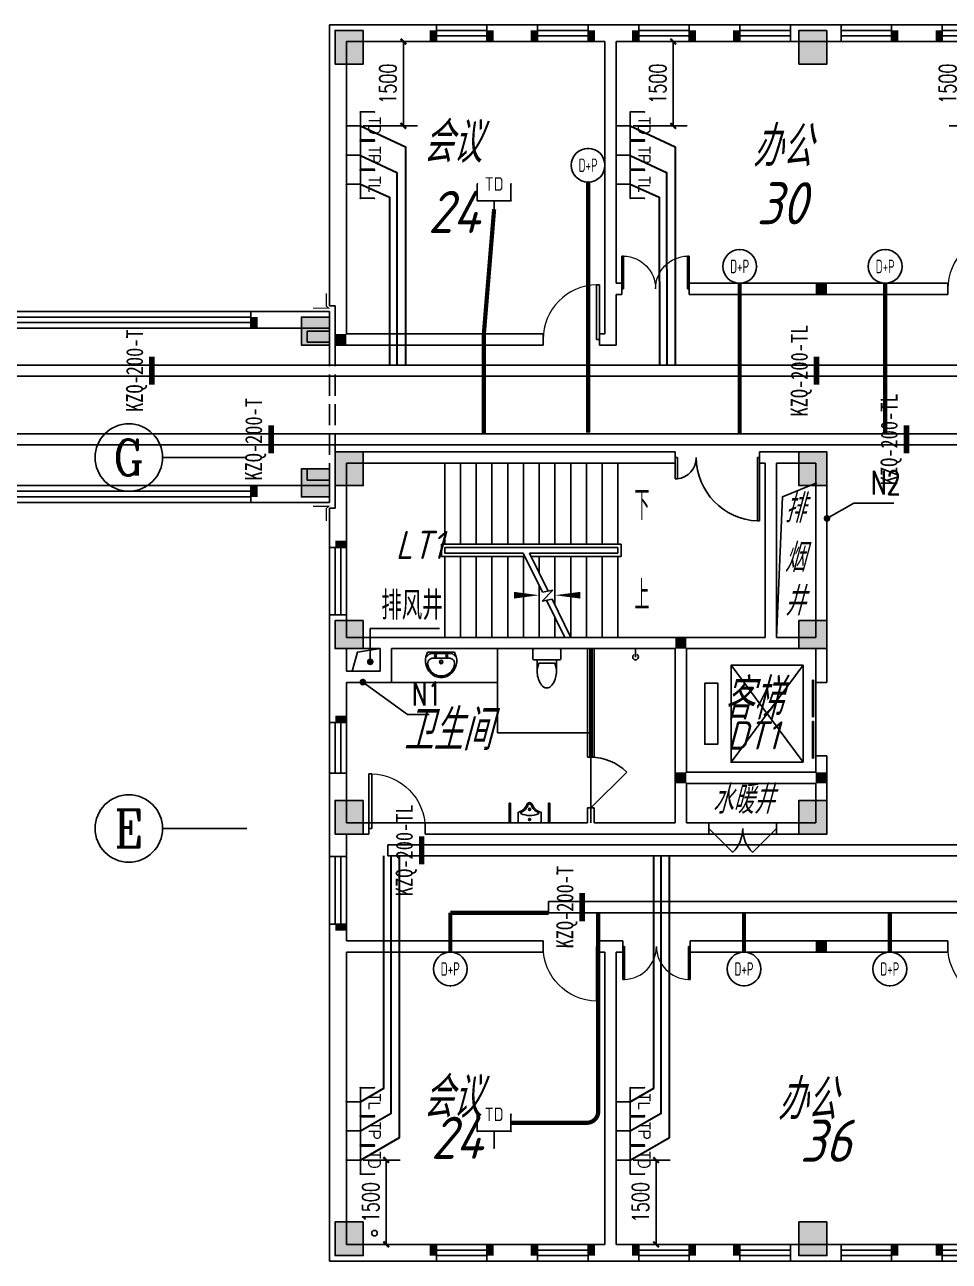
# Model space of a CAD drawing. Extents: x 1398449 to 2142961, y 256969 to 1032940.
# Drawn here: x 1544768 to 1561216, y 576258 to 598258 of the extents above; entities that cross this region are included whole.
import ezdxf
from ezdxf.enums import TextEntityAlignment as Align

# ---------------------------------------------------------------- set-up
doc = ezdxf.new("R2010")
doc.units = 0
doc.header["$LTSCALE"] = 1500
doc.header["$PDSIZE"] = 50
doc.linetypes.add('DASH', pattern=[0.35, 0.25, -0.1])
for name, color, linetype in [('1-建筑底图', 8, 'Continuous'), ('AXIS_TEXT', 7, 'Continuous'), ('CABLETRAY_PDS', 6, 'Continuous'), ('EQUIP-通讯', 3, 'Continuous'), ('TEL_DIM', 3, 'Continuous'), ('WIRE-综合布线', 5, 'Continuous'), ('光纤点位', 3, 'Continuous'), ('内网桥架', 1, 'Continuous'), ('抗震支吊架', 2, 'Continuous'), ('构造柱', 6, 'Continuous'), ('水', 5, 'Continuous'), ('洁具', 7, 'Continuous'), ('红机电话', 3, 'Continuous'), ('结构柱子', 253, 'Continuous'), ('蓝机电话', 3, 'Continuous')]:
    doc.layers.add(name, color=color, linetype=linetype)
doc.layers.add('内网线路', color=1, linetype='Continuous', lineweight=30)
doc.styles.add('_TCH_AXIS', font='COMPLEX', dxfattribs={"bigfont": 'GBCBIG'})
doc.styles.add('_TCH_DIM', font='SIMPLEX', dxfattribs={"bigfont": 'GBCBIG'})
doc.styles.add('_TCH_DIM_T3', font='SIMPLEX', dxfattribs={"width": 0.705882, "bigfont": 'GBCBIG'})
doc.styles.add('_TEL_ATTDEF', font='GBENOR', dxfattribs={"width": 0.8, "height": 3, "bigfont": 'GBCBIG'})
doc.styles.add('_TEL_DIM', font='SIMPLEX', dxfattribs={"width": 0.8, "height": 3.5, "bigfont": 'HZTXT'})
doc.styles.add('A_DIM', font='simplex.shx', dxfattribs={"width": 0.7, "bigfont": 'gbcbig.shx'})
doc.styles.add('COMPLEX', font='COMPLEX')
doc.styles.add('kzcad', font='', dxfattribs={"width": 0.8})
doc.styles.get("Standard").update_dxf_attribs({"font": 'gbeitc.shx', "bigfont": 'gbcbig.shx'})
doc.styles.get('kzcad').set_extended_font_data('SimSun')
doc.linetypes.add('JIEDI', pattern='A,1.25,-0.25,0.25,-0.25,0.625,["/",Standard,S=0.6,R=0,X=0,Y=-0.3],0.625,-0.25,0.25,-0.25', length=4)
doc.dimstyles.new('_TCH_ARCH&&100', dxfattribs={"dimtxt": 297.5, "dimasz": 100, "dimexe": 250, "dimexo": 300, "dimgap": 126.25, "dimtad": 1, "dimdec": 0, "dimzin": 0, "dimdsep": 46, "dimtxsty": '_TCH_DIM_T3', "dimblk": 'ARCHTICK', "dimcen": 0.09, "dimclrt": 7, "dimazin": 2, "dimtfac": 1, "dimtdec": 0, "dimtix": 1, "dimtmove": 2, "dimatfit": 3, "dimfxl": 1, "dimtolj": 1, "dimtzin": 0, "dimarcsym": 0})

# ---------------------------------------------------------------- blocks, each defined once
blk = doc.blocks.new('gfhtyhtyhrer')
at = {"layer": '构造柱', "color": 0}
for points in [[(-389009, 1373678), (-389009, 1373478), (-389129, 1373678), (-389129, 1373478)], [(-387989, 1373678), (-387989, 1373478), (-388109, 1373678), (-388109, 1373478)], [(-387209, 1373678), (-387209, 1373478), (-387329, 1373678), (-387329, 1373478)], [(-386189, 1373678), (-386189, 1373478), (-386309, 1373678), (-386309, 1373478)], [(-385409, 1373678), (-385409, 1373478), (-385529, 1373678), (-385529, 1373478)], [(-384389, 1373678), (-384389, 1373478), (-384509, 1373678), (-384509, 1373478)], [(-383609, 1373678), (-383609, 1373478), (-383729, 1373678), (-383729, 1373478)], [(-380789, 1373678), (-380789, 1373478), (-380909, 1373678), (-380909, 1373478)], [(-380009, 1373678), (-380009, 1373478), (-380129, 1373678), (-380129, 1373478)], [(-382259, 1369178), (-382259, 1368978), (-382059, 1369178), (-382059, 1368978)], [(-392309, 1368378), (-392309, 1368578), (-392189, 1368378), (-392189, 1368578)], [(-390609, 1368078), (-390809, 1368078), (-390609, 1368278), (-390809, 1368278)], [(-392309, 1365378), (-392309, 1365578), (-392189, 1365378), (-392189, 1365578)], [(-390609, 1364478), (-390809, 1364478), (-390609, 1364598), (-390809, 1364598)], [(-384759, 1362878), (-384759, 1362678), (-384559, 1362878), (-384559, 1362678)], [(-390609, 1361364), (-390809, 1361364), (-390609, 1361484), (-390809, 1361484)], [(-384759, 1360478), (-384759, 1360278), (-384559, 1360478), (-384559, 1360278)], [(-382259, 1360478), (-382259, 1360278), (-382059, 1360478), (-382059, 1360278)], [(-390609, 1357658), (-390809, 1357658), (-390609, 1357778), (-390809, 1357778)], [(-382259, 1357478), (-382259, 1357278), (-382059, 1357478), (-382059, 1357278)], [(-389009, 1352078), (-389009, 1351878), (-389129, 1352078), (-389129, 1351878)], [(-387989, 1352078), (-387989, 1351878), (-388109, 1352078), (-388109, 1351878)], [(-387209, 1352078), (-387209, 1351878), (-387329, 1352078), (-387329, 1351878)], [(-386189, 1352078), (-386189, 1351878), (-386309, 1352078), (-386309, 1351878)], [(-385409, 1352078), (-385409, 1351878), (-385529, 1352078), (-385529, 1351878)], [(-384389, 1352078), (-384389, 1351878), (-384509, 1352078), (-384509, 1351878)], [(-383609, 1352078), (-383609, 1351878), (-383729, 1352078), (-383729, 1351878)], [(-380789, 1352078), (-380789, 1351878), (-380909, 1352078), (-380909, 1351878)], [(-380009, 1352078), (-380009, 1351878), (-380129, 1352078), (-380129, 1351878)]]:
    blk.add_solid(points, dxfattribs=at)
blk = doc.blocks.new('A$C16D95650')
at = {"layer": '结构柱子'}
h = blk.add_hatch(color=6, dxfattribs=at)
h.dxf.hatch_style = 1
h.paths.add_polyline_path([(31800, 36500), (31300, 36500), (31300, 35900), (31800, 35900)])
h = blk.add_hatch(color=6, dxfattribs=at)
h.dxf.hatch_style = 1
h.paths.add_polyline_path([(40050, 36500), (39550, 36500), (39550, 35900), (40050, 35900)])
h = blk.add_hatch(color=6, dxfattribs=at)
h.dxf.hatch_style = 1
h.paths.add_polyline_path([(31200, 31400), (30700, 31400), (30700, 30900), (31200, 30900)])
h = blk.add_hatch(color=6, dxfattribs=at)
h.dxf.hatch_style = 1
h.paths.add_polyline_path([(31800, 29000), (31300, 29000), (31300, 28400), (31800, 28400)])
h = blk.add_hatch(color=6, dxfattribs=at)
h.dxf.hatch_style = 1
h.paths.add_polyline_path([(40050, 29000), (39550, 29000), (39550, 28400), (40050, 28400)])
h = blk.add_hatch(color=6, dxfattribs=at)
h.dxf.hatch_style = 1
h.paths.add_polyline_path([(31201, 28700), (30701, 28700), (30701, 28200), (31201, 28200)])
h = blk.add_hatch(color=6, dxfattribs=at)
h.dxf.hatch_style = 1
h.paths.add_polyline_path([(31800, 26000), (31300, 26000), (31300, 25500), (31800, 25500)])
h = blk.add_hatch(color=6, dxfattribs=at)
h.dxf.hatch_style = 1
h.paths.add_polyline_path([(40050, 26000), (39550, 26000), (39550, 25500), (40050, 25500)])
h = blk.add_hatch(color=6, dxfattribs=at)
h.dxf.hatch_style = 1
h.paths.add_polyline_path([(31800, 22800), (31300, 22800), (31300, 22200), (31800, 22200)])
h = blk.add_hatch(color=6, dxfattribs=at)
h.dxf.hatch_style = 1
h.paths.add_polyline_path([(40050, 22800), (39550, 22800), (39550, 22200), (40050, 22200)])
h = blk.add_hatch(color=6, dxfattribs=at)
h.dxf.hatch_style = 1
h.paths.add_polyline_path([(31800, 15300), (31300, 15300), (31300, 14700), (31800, 14700)])
h = blk.add_hatch(color=6, dxfattribs=at)
h.dxf.hatch_style = 1
h.paths.add_polyline_path([(40050, 15300), (39550, 15300), (39550, 14700), (40050, 14700)])
at = {"layer": '结构柱子', "color": 6}
for points in [[(31800, 36500), (31300, 36500), (31300, 35900), (31800, 35900)], [(40050, 36500), (39550, 36500), (39550, 35900), (40050, 35900)], [(31200, 31400), (30700, 31400), (30700, 30900), (31200, 30900)], [(31800, 29000), (31300, 29000), (31300, 28400), (31800, 28400)], [(40050, 29000), (39550, 29000), (39550, 28400), (40050, 28400)], [(31200, 28700), (30700, 28700), (30700, 28200), (31200, 28200)], [(31800, 26000), (31300, 26000), (31300, 25500), (31800, 25500)], [(40050, 26000), (39550, 26000), (39550, 25500), (40050, 25500)], [(31800, 22800), (31300, 22800), (31300, 22200), (31800, 22200)], [(40050, 22800), (39550, 22800), (39550, 22200), (40050, 22200)], [(31800, 15300), (31300, 15300), (31300, 14700), (31800, 14700)], [(40050, 15300), (39550, 15300), (39550, 14700), (40050, 14700)]]:
    blk.add_lwpolyline(points, close=True, dxfattribs=at)
blk = doc.blocks.new('shui1')
at = {"layer": '水'}
blk.add_circle((482042, 164838), 50, dxfattribs=at)
blk = doc.blocks.new('_E6')
for p, q in [((240, 0), (-240, 0)), ((-237, 0), (239, 0)), ((240, 0), (270, -79)), ((-213, -36), (-271, -91)), ((-240, 0), (-270, -79)), ((-179, -23), (181, -23)), ((141, -105), (-141, -105)), ((-141, -105), (141, -105)), ((217, -37), (274, -95))]:
    blk.add_line(p, q)
for centre, radius in [((-99, -65), 16.3), ((2, -172), 31.6), ((2, -172), 23), ((101, -65), 16.3)]:
    blk.add_circle(centre, radius)
for centre, radius, start, end in [((28, -152), 307, 166.1751, 244.7296), ((-141, -205), 100, 90, 190.5602), ((-179, -73), 50, 90, 133.181), ((-28, -152), 307, 297.0639, 13.8249), ((141, -205), 100, 349.4398, 90), ((181, -73), 50, 44.5607, 90), ((0, -179), 243, 190.5602, 349.4398), ((0, -201), 250, 245.8071, 296.4628), ((28, -152), 307, 266.589, 266.5936)]:
    blk.add_arc(centre, radius, start, end)
at = {"width": 0.8, "flags": 9}
for tag in ['XSIZE', 'YSIZE']:
    blk.add_attdef(tag, (0, 0), '', height=0.5, dxfattribs=at)
blk = doc.blocks.new('JB-LinYuTou')
blk.add_line((0, 0), (0, -150))
blk.add_arc((0, -150), 50, 120, 60)
blk = doc.blocks.new('_AXISO')
blk.add_circle((0, 0), 0.5)
at = {"layer": 'AXIS_TEXT', "style": 'COMPLEX', "width": 1.041667}
blk.add_attdef('A', text='', height=0.56, dxfattribs=at).set_placement((-0.25, -0.28), (0.25, -0.28), align=Align.FIT)
blk = doc.blocks.new('$plan$00002826')
at = {"layer": '洁具', "color": 7}
blk.add_line((-260, -140), (-260, 140), dxfattribs=at)
at = {"layer": '洁具'}
blk.add_line((-200, 170), (-200, -170), dxfattribs=at)
blk.add_lwpolyline([(-650, 92, 0.537872), (-650, -92, 0.149947), (-430, -170), (-200, -170), (-200, -220, 0.414214), (-170, -250), (-30, -250, 0.414214), (0, -220), (0, 220, 0.414214), (-30, 250), (-170, 250, 0.414214), (-200, 220), (-200, 170), (-430, 170, 0.149947)], format="xyb", close=True, dxfattribs=at)
at = {"layer": '洁具', "color": 7}
for centre, start, end in [((-413, -227), 67.4505, 91.4725), ((-413, 227), 268.6339, 292.5495)]:
    blk.add_arc(centre, 398, start, end, dxfattribs=at)
blk = doc.blocks.new('$TCHSYS$WIN2D')
for p, q in [((-0.5, 0.5), (0.5, 0.5)), ((-0.5, 0.5), (-0.5, -0.5)), ((0.5, 0.5), (0.5, -0.5)), ((0.5, 0.1667), (-0.5, 0.1667)), ((0.5, -0.1667), (-0.5, -0.1667)), ((-0.5, -0.5), (0.5, -0.5))]:
    blk.add_line(p, q)
blk = doc.blocks.new('$DorLib2D$00000001')
for p, q in [((0.45, 0.975), (0.5, 0.975)), ((0.45, 0), (0.45, 0.975)), ((0.5, 0), (0.5, 0.975)), ((0.5, 0), (0.45, 0))]:
    blk.add_line(p, q)
at = {"lineweight": 13}
blk.add_arc((0.475, 0), 0.975, 91.4693, 180, dxfattribs=at)
blk = doc.blocks.new('$DorLib2D$00000002')
for p, q in [((-0.5, 0), (-0.5, 0.4875)), ((-0.475, 0.4875), (-0.5, 0.4875)), ((-0.475, 0), (-0.475, 0.4875)), ((0.475, 0), (0.475, 0.4875)), ((0.475, 0.4875), (0.5, 0.4875)), ((0.5, 0), (0.5, 0.4875)), ((-0.5, 0), (-0.475, 0)), ((0.5, 0), (0.475, 0))]:
    blk.add_line(p, q)
at = {"lineweight": 13}
for centre, start, end in [((-0.4875, 0), 0, 88.53072), ((0.4875, 0), 91.46928, 180)]:
    blk.add_arc(centre, 0.4875, start, end, dxfattribs=at)
blk = doc.blocks.new('$DorLib2D$00000225')
at = {"color": 0}
for p, q in [((0.475, -0.001), (0.475, 0.752)), ((0.475, 0.752), (0.5, 0.752)), ((0.5, -0.001), (0.5, 0.752)), ((-0.5, 0), (-0.5, 0.252)), ((-0.475, 0.252), (-0.5, 0.252)), ((-0.475, 0), (-0.475, 0.252)), ((-0.475, 0), (-0.5, 0)), ((0.475, -0.001), (0.5, -0.001))]:
    blk.add_line(p, q, dxfattribs=at)
for centre, radius, start, end in [((0.505, -0.002), 0.755, 92.2493, 179.7238), ((-0.501, 0.003), 0.251, 359.7899, 84.0974)]:
    blk.add_arc(centre, radius, start, end, dxfattribs=at)
blk = doc.blocks.new('$DorLib2D$00000116')
at = {"color": 0}
for p, q in [((-0.5, 0), (-0.146, 0.354)), ((0.5, 0), (0.146, 0.354))]:
    blk.add_line(p, q, dxfattribs=at)
for centre, start, end in [((-0.5, 0), 0, 45), ((0.5, 0), 135, 180)]:
    blk.add_arc(centre, 0.5, start, end, dxfattribs=at)
blk = doc.blocks.new('$DORLIB2D$00000127')
at = {"color": 0}
for points in [[(-0.533, 0.795), (-0.533, 0.69)], [(-0.033, 0.795), (-0.533, 0.795)], [(-0.033, 0.69), (-0.533, 0.69)], [(-0.033, 0.795), (-0.033, 0.69)], [(0.533, 0.795), (0.033, 0.795)], [(0.033, 0.795), (0.033, 0.69)], [(0.533, 0.69), (0.033, 0.69)], [(0.533, 0.795), (0.533, 0.69)], [(0.5, 0.5), (-0.5, 0.5)]]:
    blk.add_lwpolyline(points, dxfattribs=at)
blk = doc.blocks.new('$lvtry$00000222')
at = {"color": 0, "elevation": 0}
blk.add_lwpolyline([(-205, -191), (-205, 0), (205, 0), (205, -191, 0.268068), (51, -323, -0.317765), (0, -360, -0.317765), (-51, -323, 0.268068)], format="xyb", close=True, dxfattribs=at)
at = {"color": 0}
for centre in [(0, -60, 0), (0, -242, 0)]:
    blk.add_circle(centre, 20, dxfattribs=at)
for centre, radius, start, end in [((-152, -175, 0), 10, 114.1084, 248.1394), ((5, -526, 0), 395, 66.6675, 114.1084), ((-243, -401, 0), 233, 19.2639, 68.1394), ((243, -401, 0), 233, 110.4941, 160.7361), ((158, -173, 0), 10, 290.4941, 66.6675), ((0, -316, 0), 24, 199.2639, 269.4998), ((0, -316, 0), 24, 270.5002, 340.7361)]:
    blk.add_arc(centre, radius, start, end, dxfattribs=at)
for p in [(0, -60, 0), (0, -242, 0)]:
    blk.add_point(p, dxfattribs=at)
blk = doc.blocks.new('$DorLib2D$00000114')
at = {"color": 0}
blk.add_line((0.5, 0), (-0.207, 0.707), dxfattribs=at)
blk.add_arc((0.5, 0), 1, 135, 180, dxfattribs=at)
blk = doc.blocks.new('1-三层建筑底图')
at = {"layer": '1-建筑底图'}
for p, q in [((31100, 31600), (31100, 36600)), ((33000, 36600), (31100, 36600)), ((33000, 36300), (33000, 36600)), ((34800, 36600), (33900, 36600)), ((33900, 36600), (33900, 36300)), ((34800, 36300), (34800, 36600)), ((36100, 36600), (35700, 36600)), ((35700, 36600), (35700, 36300)), ((36600, 36600), (36100, 36600)), ((36600, 36300), (36600, 36600)), ((38400, 36600), (37500, 36600)), ((37500, 36600), (37500, 36300)), ((38400, 36300), (38400, 36600)), ((40200, 36600), (39300, 36600)), ((39300, 36600), (39300, 36300)), ((40200, 36300), (40200, 36600)), ((42000, 36600), (41100, 36600)), ((41100, 36600), (41100, 36300)), ((42000, 36300), (42000, 36600)), ((31400, 31600), (31400, 36300)), ((31400, 36300), (33000, 36300)), ((33900, 36300), (34800, 36300)), ((35700, 36300), (36000, 36300)), ((36000, 31900), (36000, 36300)), ((36200, 36300), (36600, 36300)), ((36200, 32000), (36200, 36300)), ((37500, 36300), (38400, 36300)), ((39300, 36300), (40200, 36300)), ((41100, 36300), (42000, 36300)), ((36000, 31100), (36000, 31900)), ((36300, 32000), (36200, 32000)), ((36300, 31800), (36300, 32000)), ((42100, 32000), (37500, 32000)), ((37500, 32000), (37500, 31800)), ((42100, 31800), (42100, 32000)), ((36200, 30900), (36200, 31800)), ((36200, 31800), (36300, 31800)), ((37500, 31800), (42100, 31800)), ((31100, 31500), (29700, 31500)), ((29700, 31500), (29700, 31200)), ((31200, 31600), (31100, 31600)), ((31100, 31200), (31100, 31500)), ((31200, 31600), (31200, 30900)), ((31400, 31600), (31400, 31100)), ((29700, 31200), (31100, 31200)), ((30700, 31150), (31100, 31150)), ((30700, 31150), (30700, 30950)), ((31100, 31150), (31100, 30950)), ((34900, 31100), (31400, 31100)), ((34900, 30900), (34900, 31100)), ((36000, 31100), (35900, 31100)), ((35900, 31100), (35900, 30900)), ((30700, 30950), (31100, 30950)), ((31200, 30900), (34900, 30900)), ((35900, 30900), (36200, 30900)), ((29628.9, 28900), (28128.9, 28900)), ((31200, 29000), (31200, 28000)), ((37250, 29000), (31200, 29000)), ((37250, 28800), (37250, 29000)), ((38950, 29000), (38750, 29000)), ((38750, 29000), (38750, 28800)), ((38950, 29000), (39950, 29000)), ((39950, 25600), (39950, 29000)), ((31100, 28700), (30700, 28700)), ((30700, 28500), (30700, 28700)), ((31100, 28500), (31100, 28700)), ((33150, 28800), (31400, 28800)), ((31400, 28800), (31400, 25700)), ((31400, 28800), (31400, 28000)), ((31400, 28800), (37250, 28800)), ((33150, 28800), (36230, 28800)), ((33150, 28800), (33150, 27360)), ((33150, 27360), (33150, 28800)), ((33430, 28800), (33430, 27360)), ((33710, 28800), (33710, 27360)), ((33990, 28800), (33990, 27360)), ((34270, 28800), (34270, 27360)), ((34550, 28800), (34550, 27360)), ((34830, 28800), (34830, 27360)), ((35110, 28800), (35110, 27360)), ((35390, 28800), (35390, 27360)), ((35670, 28800), (35670, 27360)), ((35950, 28800), (35950, 27360)), ((36230, 28800), (36230, 27360)), ((38750, 28800), (38850, 28800)), ((38850, 25700), (38850, 28800)), ((39050, 28800), (39750, 28800)), ((39050, 25700), (39050, 28800)), ((39750, 25700), (39750, 28800)), ((31100, 28400), (29700, 28400)), ((29700, 28400), (29700, 28100)), ((31100, 28500), (30700, 28500)), ((31100, 28100), (31100, 28400)), ((29700, 28100), (31100, 28100)), ((31200, 28000), (31100, 28000)), ((31100, 28000), (31100, 27300)), ((31400, 27300), (31400, 28000)), ((39950, 27817.9), (40426.6, 28085.7)), ((40426.6, 28085.7), (41141.3, 28085.7)), ((31100, 27300), (31400, 27300)), ((33090, 27140), (33090, 27360)), ((33090, 27360), (36290, 27360)), ((33150, 27300), (36230, 27300)), ((33150, 27200), (33150, 27300)), ((33150, 27300), (36230, 27300)), ((33150, 27200), (33150, 27300)), ((36230, 27300), (36230, 27200)), ((36230, 27200), (36230, 27300)), ((36290, 27360), (36290, 27140)), ((34574.8, 27140), (33090, 27140)), ((34545.3, 27200), (33150, 27200)), ((34545.3, 27200), (33150, 27200)), ((33150, 25700), (33150, 27140)), ((33150, 25700), (33150, 27140)), ((33430, 25700), (33430, 27140)), ((33710, 25700), (33710, 27140)), ((33990, 25700), (33990, 27140)), ((34270, 25700), (34270, 27140)), ((34888.4, 26502.7), (34545.3, 27200)), ((34550, 25700), (34550, 27140)), ((36230, 27200), (34656.8, 27200)), ((34989.9, 26522.8), (34656.8, 27200)), ((36230, 27200), (34656.8, 27200)), ((36290, 27140), (34686.3, 27140)), ((34830, 26847.9), (34830, 27140)), ((35110, 26278.7), (35110, 27140)), ((35390, 25709.5), (35390, 27140)), ((35670, 25700), (35670, 27140)), ((35950, 25700), (35950, 27140)), ((36230, 25700), (36230, 27140)), ((34830, 25700), (34830, 26621.3)), ((34885.4, 26344.8), (35071.6, 26538.9)), ((35071.6, 26538.9), (34888.4, 26502.7)), ((35060.4, 26379.4), (34885.4, 26344.8)), ((35283.2, 25700), (34958.9, 26359.3)), ((35394.7, 25700), (35060.4, 26379.4)), ((31400, 26100), (31100, 26100)), ((31100, 26100), (31100, 25600)), ((31400, 25700), (31400, 26100)), ((35110, 25700), (35110, 26052.1)), ((31824.1, 25265), (31824.1, 25856.2)), ((31824.1, 25856.2), (33059.2, 25856.2)), ((31100, 25000), (31100, 25600)), ((31400, 25700), (33150, 25700)), ((31400, 25700), (32100, 25700)), ((32100, 25700), (35750, 25700)), ((35283.2, 25700), (33150, 25700)), ((36230, 25700), (35394.7, 25700)), ((35750, 25700), (37350, 25700)), ((37350, 25700), (38850, 25700)), ((39050, 25700), (39750, 25700)), ((39950, 24894.4), (39950, 25600)), ((31400, 25100), (31400, 25500)), ((31400, 25500), (32000, 25500)), ((32000, 25100), (32000, 25500)), ((32200, 25500), (35690, 25500)), ((32200, 24900), (32200, 25500)), ((34090, 24000), (34090, 25500)), ((35810, 25500), (35690, 25500)), ((35750, 25500), (35750, 22400)), ((35810, 25500), (37250, 25500)), ((37250, 23200), (37250, 25500)), ((37450, 25500), (38950, 25500)), ((37450, 23300), (37450, 25500)), ((38950, 25500), (39750, 25500)), ((39750, 25500), (39750, 24894.4)), ((31400, 25100), (32000, 25100)), ((38245, 23478.4), (39525, 25204.8)), ((39525, 23478.4), (38245, 25204.8)), ((31100, 25000), (31100, 24186.8)), ((31400, 24900), (32200, 24900)), ((31400, 24186.8), (31400, 24900)), ((31693.1, 24903.7), (32485.5, 24327.8)), ((39750, 24894.4), (39950, 24894.4)), ((32485.5, 24327.8), (32869.9, 24327.8)), ((31100, 24186.8), (31400, 24186.8)), ((34090, 24000), (35750, 24000)), ((39950, 23594.4), (39750, 23594.4)), ((39750, 23594.4), (39750, 23300)), ((39950, 23200), (39950, 23594.4)), ((31400, 23286.8), (31100, 23286.8)), ((31100, 23286.8), (31100, 22300)), ((31400, 22400), (31400, 23286.8)), ((37250, 22400), (37250, 23200)), ((37450, 23300), (39750, 23300)), ((37450, 22400), (37450, 23100)), ((37450, 23100), (39750, 23100)), ((39750, 22400), (39750, 23100)), ((39950, 22200), (39950, 23200)), ((34295.6, 22400), (34295.6, 22750)), ((34295.6, 22750), (34320.6, 22750)), ((34320.6, 22400), (34320.6, 22750)), ((34995.6, 22400), (34995.6, 22750)), ((34995.6, 22750), (35020.6, 22750)), ((35020.6, 22400), (35020.6, 22750)), ((35810, 22668.1), (35690, 22668.1)), ((35690, 22668.1), (35690, 22400)), ((35810, 22400), (35810, 22668.1)), ((29628.9, 22300), (28128.9, 22300)), ((31100, 22300), (31100, 21800)), ((31800, 22400), (31400, 22400)), ((31800, 22400), (32800, 22400)), ((31800, 22200), (31800, 22400)), ((35690, 22400), (32800, 22400)), ((32800, 22400), (32800, 22200)), ((34295.6, 22400), (34320.6, 22400)), ((34995.6, 22400), (35020.6, 22400)), ((35810, 22400), (37250, 22400)), ((37850, 22400), (37450, 22400)), ((37850, 22400), (39050, 22400)), ((37850, 22200), (37850, 22400)), ((39750, 22400), (39050, 22400)), ((39050, 22400), (39050, 22200)), ((31400, 21800), (31400, 22200)), ((31400, 22200), (31800, 22200)), ((32800, 22200), (35750, 22200)), ((35750, 22200), (37350, 22200)), ((37350, 22200), (37850, 22200)), ((37850, 22200), (39050, 22200)), ((39050, 22200), (39950, 22200)), ((31100, 21800), (31400, 21800)), ((31400, 20600), (31100, 20600)), ((31100, 20600), (31100, 20200)), ((31400, 20300), (31400, 20600)), ((34900, 20300), (31400, 20300)), ((34900, 20100), (34900, 20300)), ((36100, 20300), (35900, 20300)), ((35900, 20300), (35900, 20100)), ((36315.1, 20300), (36100, 20300)), ((36315.1, 20100), (36315.1, 20300)), ((42100, 20300), (37515.1, 20300)), ((37515.1, 20300), (37515.1, 20100)), ((42100, 20100), (42100, 20300)), ((31100, 14600), (31100, 20200)), ((31400, 14900), (31400, 20100)), ((31400, 20100), (34900, 20100)), ((35900, 20100), (36000, 20100)), ((36000, 20100), (36000, 14900)), ((36200, 20100), (36200, 14900)), ((36200, 20100), (36315.1, 20100)), ((37515.1, 20100), (42100, 20100)), ((33000, 14900), (31400, 14900)), ((33000, 14600), (33000, 14900)), ((34800, 14900), (33900, 14900)), ((33900, 14900), (33900, 14600)), ((34800, 14600), (34800, 14900)), ((36000, 14900), (35700, 14900)), ((35700, 14900), (35700, 14600)), ((36600, 14900), (36200, 14900)), ((36600, 14600), (36600, 14900)), ((38400, 14900), (37500, 14900)), ((37500, 14900), (37500, 14600)), ((38400, 14600), (38400, 14900)), ((40200, 14900), (39300, 14900)), ((39300, 14900), (39300, 14600)), ((40200, 14600), (40200, 14900)), ((42000, 14900), (41100, 14900)), ((41100, 14900), (41100, 14600)), ((42000, 14600), (42000, 14900)), ((31100, 14600), (33000, 14600)), ((33900, 14600), (34800, 14600)), ((35700, 14600), (36100, 14600)), ((36100, 14600), (36600, 14600)), ((37500, 14600), (38400, 14600)), ((39300, 14600), (40200, 14600)), ((41100, 14600), (42000, 14600))]:
    blk.add_line(p, q, dxfattribs=at)
at = {"layer": '1-建筑底图', "linetype": 'DASH'}
for p, q in [((31100, 30900), (31100, 28700)), ((31200, 30900), (31200, 29000))]:
    blk.add_line(p, q, dxfattribs=at)
at = {"layer": '1-建筑底图', "const_width": 20}
for points in [[(31043.9, 31821.1), (31043.9, 31594.1), (31087.2, 31556.6), (31043.9, 31556.7), (30807.9, 31556.7)], [(31043.9, 27768), (31043.9, 27994.9), (31087.2, 28032.5), (31043.9, 28032.4), (30807.9, 28032.4)]]:
    blk.add_lwpolyline(points, dxfattribs=at)
at = {"layer": '1-建筑底图'}
for points in [[(39050, 25700), (39157.7, 28203.4), (39770.2, 28450)], [(31500, 25100), (31596.2, 25439.8), (32000, 25500)], [(32200, 25500), (32200, 24900), (34090, 24900), (34090, 25500)]]:
    blk.add_lwpolyline(points, dxfattribs=at)
for points in [[(36370, 28050, 0, 0, 0), (32275, 28050, 0, 0, 0), (32275, 26450, 0, 0, 0), (34830, 26450, 0, 120, 0), (34380, 26450, 0, 0, 0)], [(36370, 26450, 0, 0, 0), (35110, 26450, 0, 120, 0), (35560, 26450, 0, 0, 0)]]:
    blk.add_lwpolyline(points, format="xyseb", dxfattribs=at)
at = {"layer": '1-建筑底图', "const_width": 60}
for points in [[(39923.8, 27803.2, 1), (39976.2, 27832.6, 1)], [(31824.1, 25235, 1), (31824.1, 25295, 1)], [(31668.8, 24921.4, 1), (31717.4, 24886.1, 1)]]:
    blk.add_lwpolyline(points, format="xyb", close=True, dxfattribs=at)
at = {"layer": '1-建筑底图'}
for points in [[(39525, 23478.4), (39525, 25204.8), (38245, 25204.8), (38245, 23478.4)], [(38010, 23798.4), (38010, 24884.8), (37775, 24884.8), (37775, 23798.4)]]:
    blk.add_lwpolyline(points, close=True, dxfattribs=at)
for name, p, xscale, yscale, zscale in [('$TCHSYS$WIN2D', (33450, 36450), 900, -300, 900), ('$TCHSYS$WIN2D', (35250, 36450), 900, -300, 900), ('$TCHSYS$WIN2D', (37050, 36450), 900, -300, 900), ('$TCHSYS$WIN2D', (38850, 36450), 900, -300, 900), ('$TCHSYS$WIN2D', (40650, 36450), 900, -300, 900), ('$TCHSYS$WIN2D', (42450, 36450), 900, -300, 900), ('$DorLib2D$00000001', (42600, 31900), 1000, 1000, 1000), ('$DorLib2D$00000002', (36900, 31900), -1200, 1200, -1200), ('$DorLib2D$00000001', (35400, 31000), 1000, 1000, 1000), ('$DorLib2D$00000225', (38000, 28900), 1500, -1500, 200), ('$DorLib2D$00000001', (32300, 22300), -1000, 1000, -1000), ('$DorLib2D$00000001', (35400, 20200), 1000, -1000, 1000), ('$DorLib2D$00000002', (36915.1, 20200), -1200, -1200, -1200), ('$DorLib2D$00000001', (42600, 20200), 1000, -1000, 1000), ('$TCHSYS$WIN2D', (33450, 14750), 900, -300, 900), ('$TCHSYS$WIN2D', (35250, 14750), 900, -300, 900), ('$TCHSYS$WIN2D', (37050, 14750), 900, -300, 900), ('$TCHSYS$WIN2D', (38850, 14750), 900, -300, 900), ('$TCHSYS$WIN2D', (40650, 14750), 900, -300, 900), ('$TCHSYS$WIN2D', (42450, 14750), 900, -300, 900)]:
    blk.add_blockref(name, p, dxfattribs=dict(at, xscale=xscale, yscale=yscale, zscale=zscale))
for name, p in [('gfhtyhtyhrer', (422009.4, -1337177.6)), ('A$C16D95650', (-100, 0)), ('shui1', (-450141.7, -149737.7)), ('_E6', (33084.9, 25435.6))]:
    blk.add_blockref(name, p, dxfattribs=at)
for name, p, xscale, yscale, zscale, rotation in [('$TCHSYS$WIN2D', (27250, 31350), -4900.000000000058, -300, -4900.000000000058, 1.013860995158211e-08), ('$TCHSYS$WIN2D', (27250, 28250), 4900.000003879715, 300, 4900.000003879715, 180.0000000792793), ('$TCHSYS$WIN2D', (31250, 26700), 1200, -300, 1200, 90), ('$TCHSYS$WIN2D', (35750, 24534), 1931.930024386034, -120, 1931.930024386034, 90.00000000000203), ('$DORLIB2D$00000127', (39850, 24244.4), 1300, 200, 200, 90), ('$TCHSYS$WIN2D', (31250, 23736.8), -900, -300, -900, 90), ('$DorLib2D$00000114', (35750, 23118.1), -900, -900, -900, 90.00000000000199), ('$DorLib2D$00000116', (38450, 22300), 1200, -1200, 200, 359.9999999999973), ('$TCHSYS$WIN2D', (31250, 21200), 1200, 300, 1200, 90)]:
    blk.add_blockref(name, p, dxfattribs=dict(at, xscale=xscale, yscale=yscale, zscale=zscale, rotation=rotation))
ref = blk.add_blockref('_AXISO', (27528.9, 28900), dxfattribs=dict(at, xscale=1200, yscale=1200, zscale=1200))
ref.add_attrib('A', 'G', dxfattribs={"layer": 'AXIS_TEXT', "height": 637.8, "style": '_TCH_AXIS'}).set_placement((27255.5, 28581.1), (27802.2, 28581.1), align=Align.FIT)
at = {"layer": '1-建筑底图', "rotation": 90}
blk.add_blockref('$plan$00002826', (34965.2, 25500), dxfattribs=at)
at = {"layer": '1-建筑底图', "xscale": -1}
blk.add_blockref('JB-LinYuTou', (36544.3, 25500), dxfattribs=at)
at = {"layer": '1-建筑底图'}
ref = blk.add_blockref('_AXISO', (27528.9, 22300), dxfattribs=dict(at, xscale=1200, yscale=1200, zscale=1200))
ref.add_attrib('A', 'E', dxfattribs={"layer": 'AXIS_TEXT', "height": 668.2, "style": '_TCH_AXIS'}).set_placement((27274.3, 21965.9), (27783.4, 21965.9), align=Align.FIT)
at = {"layer": '1-建筑底图', "yscale": -1}
blk.add_blockref('$lvtry$00000222', (34658.1, 22400, 0), dxfattribs=at)
at = {"layer": '1-建筑底图'}
for s, height, p in [('会议', 723.4, (32761.4, 34148.8)), ('办公', 723.4, (38627, 34074.4)), ('30', 750, (38698.4, 33048.7)), ('24', 750, (32853, 32894.5)), ('排', 506.4, (39195.7, 27740.9)), ('LT1', 500, (32275, 27094.8)), ('烟', 506.4, (39195.7, 26864.2)), ('井', 506.4, (39195.7, 26090.6)), ('客梯', 723.4, (38102.6, 24241.5)), ('卫生间', 723.4, (32416.9, 23690.9)), ('DT1', 500, (38174.4, 23705.2)), ('水暖井', 506.38, (37910.1, 22564.4)), ('会议', 723.4, (32761.4, 17157.4)), ('办公', 723.4, (39069.4, 17117.4)), ('24', 750, (32905.8, 16421.8)), ('36', 750, (39469.4, 16368.8))]:
    blk.add_text(s, height=height, dxfattribs=at).set_placement(p)
at = {"layer": '1-建筑底图', "style": 'A_DIM', "width": 0.7}
for s, height, p in [('N2', 420, (40734.2, 28243.2)), ('下', 525, (36527.5, 27787.5)), ('上', 525, (36527.5, 26187.5)), ('N1', 420, (32564.6, 24485.3))]:
    blk.add_text(s, height=height, dxfattribs=at).set_placement(p)
at = {"layer": '1-建筑底图', "style": '_TCH_DIM'}
blk.add_text('排风井', height=506.38, dxfattribs=at).set_placement((32020.3, 26013.7))
blk = doc.blocks.new('$equip_U$00000080(win7-PC-hzk)')
blk.add_circle((0, 0.5), 0.5)
for p in [(0, 0.999), (-0.5, 0.5), (0.5, 0.5)]:
    blk.add_point(p)
at = {"color": 7, "style": '_TEL_DIM', "width": 0.7}
blk.add_attdef('$TEXT$', text='', height=0.4, dxfattribs=at).set_placement((0, 0.5), align=Align.MIDDLE_CENTER)
at = {"color": 7, "style": '_TEL_DIM', "flags": 1}
for tag in ['A', 'REMARK']:
    blk.add_attdef(tag, text='', height=0.00002, dxfattribs=at).set_placement((0, 0), align=Align.MIDDLE_CENTER)
blk = doc.blocks.new('$equip$00002670')
for p, q in [((-0.5, 0.499), (-0.5, 0.999)), ((0.5, 0.999), (0.5, 0.499)), ((0.5, 0.499), (-0.5, 0.499)), ((0, 0.5), (0, 0))]:
    blk.add_line(p, q)
for p in [(-0.5, 0.999), (0.5, 0.999), (-0.5, 0.499), (0.5, 0.499), (0, 0)]:
    blk.add_point(p)
at = {"color": 7, "style": '_TEL_DIM'}
blk.add_attdef('$TEXT$', text='', height=0.4, dxfattribs=at).set_placement((0, 0.999), align=Align.MIDDLE_CENTER)
at = {"color": 7, "style": '_TEL_DIM', "flags": 1}
blk.add_attdef('A', text='', height=0.000025, dxfattribs=at).set_placement((0, 0), align=Align.MIDDLE_CENTER)
blk = doc.blocks.new('$equip$00001867')
for p, q in [((-0.5, 0.499), (-0.5, 0.999)), ((0.5, 0.999), (0.5, 0.499)), ((0.5, 0.499), (-0.5, 0.499)), ((0, 0.5), (0, 0))]:
    blk.add_line(p, q)
for p in [(-0.5, 0.999), (0.5, 0.999), (-0.5, 0.499), (0.5, 0.499), (0, 0)]:
    blk.add_point(p)
at = {"color": 7, "style": '_TEL_DIM'}
blk.add_attdef('$TEXT$', text='', height=0.4, dxfattribs=at).set_placement((0, 0.999), align=Align.MIDDLE_CENTER)
at = {"color": 7, "style": '_TEL_DIM', "flags": 1}
blk.add_attdef('A', text='', height=0.00002, dxfattribs=at).set_placement((0, 0), align=Align.MIDDLE_CENTER)
blk = doc.blocks.new('_ArchTick')
at = {"color": 0, "linetype": 'ByBlock', "const_width": 0.4}
blk.add_lwpolyline([(-0.5, -0.5), (0.5, 0.5)], dxfattribs=at)
blk = doc.blocks.new('*D1137')
at = {"layer": 'Defpoints', "color": 0, "transparency": 16777216}
for p in [(1555291, 578058), (1555999, 578058), (1555291, 576558)]:
    blk.add_point(p, dxfattribs=at)
at = {"layer": 'TEL_DIM', "color": 0, "lineweight": -2, "transparency": 16777216}
for p, q in [((1555591, 578058), (1556249, 578058)), ((1555999, 576558), (1555999, 578058)), ((1555591, 576558), (1556249, 576558))]:
    blk.add_line(p, q, dxfattribs=at)
at = {"layer": 'TEL_DIM', "color": 0, "lineweight": -2, "transparency": 16777216, "xscale": 100, "yscale": 100, "zscale": 100}
for p, rotation in [((1555999, 578058), 90), ((1555999, 576558), 270)]:
    blk.add_blockref('_ArchTick', p, dxfattribs=dict(at, rotation=rotation))
at = {"layer": 'TEL_DIM', "color": 7, "transparency": 16777216, "insert": (1555724, 577308), "char_height": 297.5, "attachment_point": 5, "rotation": 90, "style": '_TCH_DIM_T3'}
blk.add_mtext('\\A1;1500', dxfattribs=at)
blk = doc.blocks.new('*D1138')
at = {"layer": 'Defpoints', "color": 0, "transparency": 16777216}
for p in [(1550491, 578058), (1551199, 578058), (1550491, 576558)]:
    blk.add_point(p, dxfattribs=at)
at = {"layer": 'TEL_DIM', "color": 0, "lineweight": -2, "transparency": 16777216}
for p, q in [((1550791, 578058), (1551449, 578058)), ((1551199, 576558), (1551199, 578058)), ((1550791, 576558), (1551449, 576558))]:
    blk.add_line(p, q, dxfattribs=at)
at = {"layer": 'TEL_DIM', "color": 0, "lineweight": -2, "transparency": 16777216, "xscale": 100, "yscale": 100, "zscale": 100}
for p, rotation in [((1551199, 578058), 90), ((1551199, 576558), 270)]:
    blk.add_blockref('_ArchTick', p, dxfattribs=dict(at, rotation=rotation))
at = {"layer": 'TEL_DIM', "color": 7, "transparency": 16777216, "insert": (1550924, 577308), "char_height": 297.5, "attachment_point": 5, "rotation": 90, "style": '_TCH_DIM_T3'}
blk.add_mtext('\\A1;1500', dxfattribs=at)
blk = doc.blocks.new('*D1157')
at = {"layer": 'Defpoints', "color": 0, "transparency": 16777216}
for p in [(1555291, 597958), (1556305, 597958), (1555291, 596458)]:
    blk.add_point(p, dxfattribs=at)
at = {"layer": 'TEL_DIM', "color": 0, "lineweight": -2, "transparency": 16777216}
for p, q in [((1555591, 597958), (1556555, 597958)), ((1556305, 596458), (1556305, 597958)), ((1555591, 596458), (1556555, 596458))]:
    blk.add_line(p, q, dxfattribs=at)
at = {"layer": 'TEL_DIM', "color": 0, "lineweight": -2, "transparency": 16777216, "xscale": 100, "yscale": 100, "zscale": 100}
for p, rotation in [((1556305, 597958), 90), ((1556305, 596458), 270)]:
    blk.add_blockref('_ArchTick', p, dxfattribs=dict(at, rotation=rotation))
at = {"layer": 'TEL_DIM', "color": 7, "transparency": 16777216, "insert": (1556030, 597208), "char_height": 297.5, "attachment_point": 5, "rotation": 90, "style": '_TCH_DIM_T3'}
blk.add_mtext('\\A1;1500', dxfattribs=at)
blk = doc.blocks.new('*D1171')
at = {"layer": 'Defpoints', "color": 0, "transparency": 16777216}
for p in [(1550491, 597958), (1551505, 597958), (1550491, 596458)]:
    blk.add_point(p, dxfattribs=at)
at = {"layer": 'TEL_DIM', "color": 0, "lineweight": -2, "transparency": 16777216}
for p, q in [((1550791, 597958), (1551755, 597958)), ((1551505, 596458), (1551505, 597958)), ((1550791, 596458), (1551755, 596458))]:
    blk.add_line(p, q, dxfattribs=at)
at = {"layer": 'TEL_DIM', "color": 0, "lineweight": -2, "transparency": 16777216, "xscale": 100, "yscale": 100, "zscale": 100}
for p, rotation in [((1551505, 597958), 90), ((1551505, 596458), 270)]:
    blk.add_blockref('_ArchTick', p, dxfattribs=dict(at, rotation=rotation))
at = {"layer": 'TEL_DIM', "color": 7, "transparency": 16777216, "insert": (1551230, 597208), "char_height": 297.5, "attachment_point": 5, "rotation": 90, "style": '_TCH_DIM_T3'}
blk.add_mtext('\\A1;1500', dxfattribs=at)
blk = doc.blocks.new('*D1175')
at = {"layer": 'Defpoints', "color": 0, "transparency": 16777216}
for p in [(1561463, 597958), (1562041, 597958), (1562041, 596458)]:
    blk.add_point(p, dxfattribs=at)
at = {"layer": 'TEL_DIM', "color": 0, "lineweight": -2, "transparency": 16777216}
for p, q in [((1561741, 597958), (1561213, 597958)), ((1561463, 596458), (1561463, 597958)), ((1561741, 596458), (1561213, 596458))]:
    blk.add_line(p, q, dxfattribs=at)
at = {"layer": 'TEL_DIM', "color": 0, "lineweight": -2, "transparency": 16777216, "xscale": 100, "yscale": 100, "zscale": 100}
for p, rotation in [((1561463, 597958), 90), ((1561463, 596458), 270)]:
    blk.add_blockref('_ArchTick', p, dxfattribs=dict(at, rotation=rotation))
at = {"layer": 'TEL_DIM', "color": 7, "transparency": 16777216, "insert": (1561188, 597208), "char_height": 297.5, "attachment_point": 5, "rotation": 90, "style": '_TCH_DIM_T3'}
blk.add_mtext('\\A1;1500', dxfattribs=at)

msp = doc.modelspace()

# ---------------------------------------------------------------- linework, layer by layer
at = {"layer": 'CABLETRAY_PDS'}
for p, q in [((1536341, 590980.8), (1592141, 590980.8)), ((1592141, 590780.8), (1536341, 590780.8)), ((1554087.5, 582457.6), (1554087.5, 582657.6)), ((1554087.5, 582657.6), (1592141, 582657.6)), ((1592141, 582457.6), (1554087.5, 582457.6))]:
    msp.add_line(p, q, dxfattribs=at)
at = {"layer": 'WIRE-综合布线', "linetype": 'Continuous', "const_width": 75}
for points in [[(1554791.3, 591000.8), (1554791.3, 595457.9)], [(1552936.5, 592757.6), (1553118.8, 594975)], [(1557488.1, 590980.8), (1557488.1, 593657.6)], [(1560076.3, 590980.8), (1560076.3, 593657.6)], [(1552936.5, 592757.6), (1552936.5, 590980.8)], [(1552339.6, 582457.6), (1554087.5, 582457.6)], [(1552339.6, 581757.6), (1552339.6, 582457.6)], [(1557564.5, 581757.6), (1557564.5, 582457.6)], [(1560158.3, 581757.6), (1560158.3, 582457.6)]]:
    msp.add_lwpolyline(points, dxfattribs=at)
msp.add_lwpolyline([(1553418.8, 578721.7), (1554770.2, 578721.7, 0.4142136), (1554970.2, 578921.7), (1554970.2, 582457.6)], format="xyb", dxfattribs=at)
at = {"layer": '内网桥架'}
for p, q in [((1536202.5, 592203.1), (1591009.1, 592203.1)), ((1591009.1, 592003.1), (1536202.5, 592003.1)), ((1551229.9, 583469.3), (1551229.9, 583669.3)), ((1551229.9, 583669.3), (1591009.1, 583669.3)), ((1591009.1, 583469.3), (1551229.9, 583469.3))]:
    msp.add_line(p, q, dxfattribs=at)
at = {"layer": '内网线路'}
for points in [[(1550740.2, 596457.6), (1551540.5, 596083.9), (1551542.4, 592203.4)], [(1555540.2, 596457.6), (1556340.5, 596083.9), (1556342.4, 592203.4)], [(1550740.5, 595933.9), (1551387.7, 595630.3), (1551389.4, 592203.4)], [(1555540.5, 595933.9), (1556187.7, 595630.3), (1556189.4, 592203.4)], [(1550740.7, 595419.3), (1551256.9, 595187.3), (1551258.3, 592203.3)], [(1555540.7, 595419.3), (1556056.9, 595187.3), (1556058.3, 592203.3)], [(1550740.5, 579095.9), (1551158.4, 579339), (1551158.4, 583469.3)], [(1550740.5, 578577.6), (1551289.4, 578891.8), (1551289.4, 583469.3)], [(1550740.5, 578057.6), (1551437, 578462), (1551437, 583469.3)], [(1555540.5, 579095.9), (1555958.4, 579339), (1555958.4, 583469.3)], [(1555540.5, 578577.6), (1556089.4, 578891.8), (1556089.4, 583469.3)], [(1555540.5, 578057.6), (1556237, 578462), (1556237, 583469.3)]]:
    msp.add_lwpolyline(points, dxfattribs=at)
at = {"layer": '抗震支吊架', "color": 5, "const_width": 100}
for points in [[(1547031.8, 591853.1), (1547031.8, 592353.1)], [(1558856.7, 591853.1), (1558856.7, 592353.1)], [(1551829.9, 583319.3), (1551829.9, 583819.3)]]:
    msp.add_lwpolyline(points, dxfattribs=at)
at = {"layer": '抗震支吊架', "color": 2, "const_width": 100}
for points in [[(1549150.1, 590630.8), (1549150.1, 591130.8)], [(1560454.6, 590630.8), (1560454.6, 591130.8)], [(1554687.5, 582307.6), (1554687.5, 582807.6)]]:
    msp.add_lwpolyline(points, dxfattribs=at)

# ---------------------------------------------------------------- block references
at = {"layer": '1-建筑底图', "linetype": 'JIEDI'}
msp.add_blockref('1-三层建筑底图', (1519091, 561657.6), dxfattribs=at)
at = {"layer": 'EQUIP-通讯', "linetype": 'JIEDI'}
ref = msp.add_blockref('$equip_U$00000080(win7-PC-hzk)', (1555091, 595757.6), dxfattribs=dict(at, xscale=600, yscale=600, zscale=600, rotation=90))
ref.add_attrib('$TEXT$', 'D+P', dxfattribs={"layer": '0', "color": 7, "height": 240, "style": '_TEL_ATTDEF', "width": 0.7}).set_placement((1554791.3, 595757.6), align=Align.MIDDLE_CENTER)
ref = msp.add_blockref('$equip$00002670', (1553118.8, 594825.1), dxfattribs=dict(at, xscale=600, yscale=600, zscale=600))
ref.add_attrib('$TEXT$', 'TD', dxfattribs={"layer": '0', "color": 7, "height": 240, "style": '_TEL_ATTDEF'}).set_placement((1553118.8, 595424.5), align=Align.MIDDLE_CENTER)
ref = msp.add_blockref('$equip_U$00000080(win7-PC-hzk)', (1557188.4, 593957.3), dxfattribs=dict(at, xscale=600, yscale=600, zscale=600, rotation=270))
ref.add_attrib('$TEXT$', 'D+P', dxfattribs={"layer": '0', "color": 7, "height": 240, "style": '_TEL_ATTDEF', "width": 0.7}).set_placement((1557488.1, 593957.3), align=Align.MIDDLE_CENTER)
ref = msp.add_blockref('$equip_U$00000080(win7-PC-hzk)', (1560376, 593957.3), dxfattribs=dict(at, xscale=600, yscale=600, zscale=600, rotation=90))
ref.add_attrib('$TEXT$', 'D+P', dxfattribs={"layer": '0', "color": 7, "height": 240, "style": '_TEL_ATTDEF', "width": 0.7}).set_placement((1560076.3, 593957.3), align=Align.MIDDLE_CENTER)
ref = msp.add_blockref('$equip_U$00000080(win7-PC-hzk)', (1552039.9, 581457.9), dxfattribs=dict(at, xscale=600, yscale=600, zscale=600, rotation=270))
ref.add_attrib('$TEXT$', 'D+P', dxfattribs={"layer": '0', "color": 7, "height": 240, "style": '_TEL_ATTDEF', "width": 0.7}).set_placement((1552339.6, 581457.9), align=Align.MIDDLE_CENTER)
ref = msp.add_blockref('$equip_U$00000080(win7-PC-hzk)', (1557264.8, 581457.9), dxfattribs=dict(at, xscale=600, yscale=600, zscale=600, rotation=270))
ref.add_attrib('$TEXT$', 'D+P', dxfattribs={"layer": '0', "color": 7, "height": 240, "style": '_TEL_ATTDEF', "width": 0.7}).set_placement((1557564.5, 581457.9), align=Align.MIDDLE_CENTER)
ref = msp.add_blockref('$equip_U$00000080(win7-PC-hzk)', (1559858.6, 581457.9), dxfattribs=dict(at, xscale=600, yscale=600, zscale=600, rotation=270))
ref.add_attrib('$TEXT$', 'D+P', dxfattribs={"layer": '0', "color": 7, "height": 240, "style": '_TEL_ATTDEF', "width": 0.7}).set_placement((1560158.3, 581457.9), align=Align.MIDDLE_CENTER)
ref = msp.add_blockref('$equip$00002670', (1553118.8, 578272.3), dxfattribs=dict(at, xscale=600, yscale=600, zscale=600))
ref.add_attrib('$TEXT$', 'TD', dxfattribs={"layer": '0', "color": 7, "height": 240, "style": '_TEL_ATTDEF'}).set_placement((1553118.8, 578871.7), align=Align.MIDDLE_CENTER)
at = {"layer": '光纤点位', "xscale": 500, "yscale": 500, "zscale": 500, "rotation": 270}
for p in [(1550491, 596457.6), (1555291, 596457.6), (1550491, 578057.6), (1555291, 578057.6)]:
    msp.add_blockref('$equip$00002670', p, dxfattribs=at).add_auto_attribs({'$TEXT$': 'TD'})
at = {"layer": '红机电话', "xscale": 500, "yscale": 500, "zscale": 500, "rotation": 270}
for p in [(1550491, 595937.6), (1555291, 595937.6), (1550491, 578577.6), (1555291, 578577.6)]:
    msp.add_blockref('$equip$00001867', p, dxfattribs=at).add_auto_attribs({'$TEXT$': 'TP'})
at = {"layer": '蓝机电话', "xscale": 500, "yscale": 500, "zscale": 500, "rotation": 270}
for p in [(1550491, 595419.3), (1555291, 595419.3), (1550491, 579095.9), (1555291, 579095.9)]:
    msp.add_blockref('$equip$00001867', p, dxfattribs=at).add_auto_attribs({'$TEXT$': 'TL'})

# ---------------------------------------------------------------- texts
at = {"layer": '抗震支吊架', "color": 5, "style": 'kzcad', "width": 0.8}
for s, p in [('KZQ-200-TL', (1558696.7, 592103.1)), ('KZQ-200-T', (1546871.8, 592103.1)), ('KZQ-200-TL', (1551669.9, 583569.3))]:
    msp.add_text(s, height=300, rotation=89.88539, dxfattribs=at).set_placement(p, align=Align.CENTER)
at = {"layer": '抗震支吊架', "color": 2, "style": 'kzcad', "width": 0.8}
for s, p in [('KZQ-200-T', (1548990.1, 590880.8)), ('KZQ-200-TL', (1560294.6, 590880.8)), ('KZQ-200-T', (1554527.5, 582557.6))]:
    msp.add_text(s, height=300, rotation=89.88539, dxfattribs=at).set_placement(p, align=Align.CENTER)

# ---------------------------------------------------------------- dimensions: what is measured, and where the dimension line sits
at = {"layer": 'TEL_DIM'}
for p1, p2, distance, picture, middle in [((1550491, 596457.6), (1550491, 597957.6), -1014, '*D1171', (1551229.9, 597207.6)), ((1555291, 596457.6), (1555291, 597957.6), -1014, '*D1157', (1556029.9, 597207.6)), ((1562041.5, 596457.6), (1562041.5, 597957.6), 578.5, '*D1175', (1561188, 597207.6)), ((1550491, 576557.6), (1550491, 578057.6), -708, '*D1138', (1550924, 577307.6)), ((1555291, 576557.6), (1555291, 578057.6), -708, '*D1137', (1555724, 577307.6))]:
    dim = msp.add_aligned_dim(p1=p1, p2=p2, distance=distance, dimstyle='_TCH_ARCH&&100', dxfattribs=at)
    dim.commit()
    dim.dimension.update_dxf_attribs({"geometry": picture, "text_midpoint": middle})

doc.saveas('drawing.dxf')
